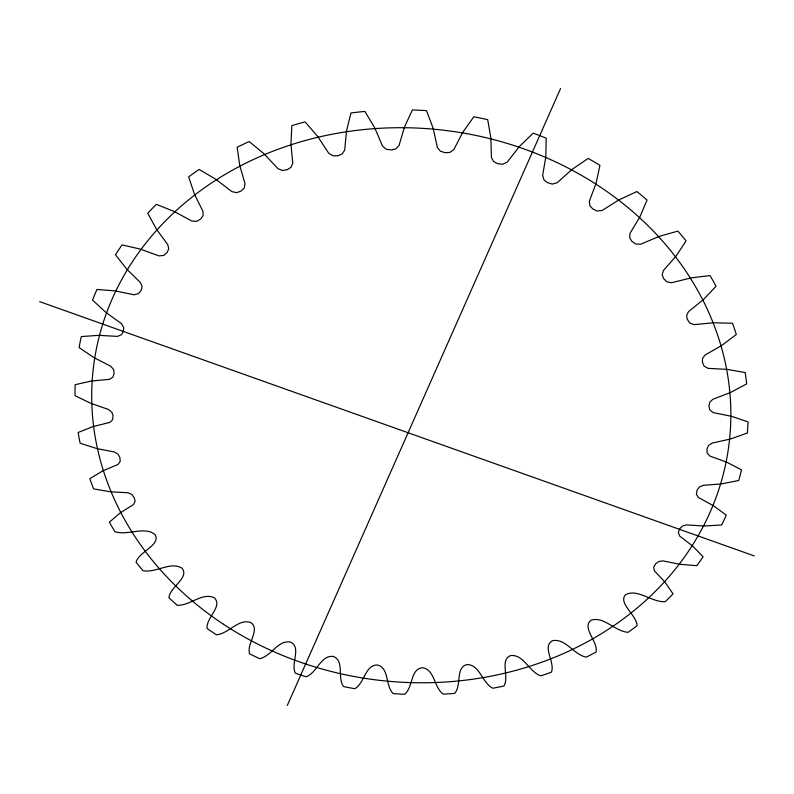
<?xml version="1.0" encoding="UTF-8"?>
<svg xmlns="http://www.w3.org/2000/svg" width="794" height="794" viewBox="0 0 794 794"><rect width="100%" height="100%" fill="white"/><g stroke="black" fill="none" stroke-linecap="round" stroke-linejoin="round"><path stroke-width="1.19" d="M123.278 331.555L123.725 327.575L121.472 323.644L105.93 312.449L92.521 300.082A337.142 291.815 6.6 0 1 96.947 289.473L115.051 290.902L134.077 294.773L138.484 293.641L141.213 290.207L142.047 286.505L140.449 282.575L126.822 269.186L115.497 254.795A337.142 291.815 6.6 0 1 122.068 244.889L140.32 249.118L158.979 255.896L163.693 255.45L167.137 252.442L168.705 248.889L167.832 244.741L156.527 229.307L147.744 213.209A337.142 291.815 6.6 0 1 156.368 204.376L174.154 211.432L191.84 221.079L196.714 221.367L200.783 218.916L203.066 215.631L202.976 211.373L194.47 194.262L188.644 176.873A337.142 291.815 6.6 0 1 199.125 169.45L215.819 179.265L231.888 191.632L236.761 192.674L241.217 190.967L244.224 188.128L245.038 183.742L239.719 165.43L237.168 147.247A337.142 291.815 6.6 0 1 249.197 141.55L264.184 153.937L277.88 168.626L282.565 170.512L287.229 169.658M123.229 331.684L121.313 334.81L117.393 336.388L98.754 335.346L81.316 336.567A337.142 291.815 6.6 0 0 79.072 347.544L94.069 357.667L110.763 366.262L113.562 369.448L114.138 373.111L112.966 377.061L109.503 379.334L91.469 381.011L75.162 384.693A337.142 291.815 6.6 0 0 75.053 395.71L91.131 403.451L108.56 409.476L111.815 412.195L113.046 415.689L112.659 419.708L109.78 422.418L92.967 426.596L78.179 432.472A337.142 291.815 6.6 0 0 80.105 443.221L96.769 448.541L114.445 451.994L118.048 454.198L119.854 457.443L120.231 461.433L117.998 464.47L102.773 470.882L89.821 478.663A337.142 291.815 6.6 0 0 93.623 488.896L110.435 491.804L127.903 492.756L131.735 494.424L134.057 497.352L135.149 501.193L133.491 504.567L120.271 512.825L109.383 522.194A337.142 291.815 6.6 0 0 114.892 531.682C127.566 535.99 145.302 525.658 155.237 534.838C160.815 545.23 138.712 551.88 136.052 562.152A337.142 291.815 6.6 0 0 143.069 570.717C156.011 573.179 170.918 560.901 182.124 568.315C189.647 577.834 169.648 587.183 168.933 597.793A337.142 291.815 6.6 0 0 177.231 605.276C190.133 605.901 202.212 592.006 214.261 597.753C223.203 606.298 205.845 617.782 207.075 628.491A337.142 291.815 6.6 0 0 216.454 634.773C228.93 633.721 238.488 618.139 250.835 622.565C260.789 629.602 246.398 643.487 249.544 653.76A337.142 291.815 6.6 0 0 259.767 658.732C271.578 656.043 278.267 639.289 290.743 642.197C301.66 647.666 290.406 663.576 295.358 673.203A337.142 291.815 6.6 0 0 306.206 676.806C317.223 672.597 320.826 654.633 333.48 656.479C344.695 661.154 337.013 677.58 343.554 686.542A337.142 291.815 6.6 0 0 354.819 688.716C364.783 683.048 365.012 664.697 377.597 665.005C389.467 668.191 385.09 685.609 393.169 693.569A337.142 291.815 6.6 0 0 404.632 694.274C413.346 687.247 410.071 669.034 422.458 667.714C434.844 669.451 433.772 687.336 443.241 694.154A337.142 291.815 6.6 0 0 454.654 693.38C461.929 685.321 455.19 667.109 467.16 664.558C479.913 664.826 482.077 682.711 492.766 688.249A337.142 291.815 6.6 0 0 503.922 685.986C509.619 676.865 499.327 659.814 510.76 655.536C523.762 654.296 529.012 671.754 540.764 675.883A337.142 291.815 6.6 0 0 551.433 672.151C555.373 662.136 541.746 646.832 552.336 640.728C565.427 637.919 573.586 654.584 586.21 657.164A337.142 291.815 6.6 0 0 596.145 652.003C598.21 641.592 581.317 627.518 591.064 620.263C603.708 615.876 614.983 631.458 628.064 632.312A337.142 291.815 6.6 0 0 637.026 625.791C637.125 615.251 617.534 603.182 625.622 594.656C637.503 588.255 651.993 602.656 665.283 601.663A337.142 291.815 6.6 0 0 673.034 593.882L664.975 582.131L654.325 570.757L653.67 567.194L655.715 563.76L658.712 561.517L662.831 560.862L679.882 564.296L696.804 565.685A337.142 291.815 6.6 0 0 703.117 556.773L692.666 546.034L679.674 536.049L678.314 532.556L679.704 528.814L682.284 526.134L686.314 524.903L704.218 525.985L721.617 525.023A337.142 291.815 6.6 0 0 726.252 515.137L713.548 505.778L698.452 497.54L696.388 494.215L697.053 490.245L699.137 487.179L702.968 485.362L721.289 483.923L738.748 480.469A337.142 291.815 6.6 0 0 741.497 469.83L726.768 462.197L709.856 456.054L707.117 452.997L707.007 448.898L708.516 445.513L712.029 443.141L730.301 439.032L747.333 433.038A337.142 291.815 6.6 0 0 748.017 421.892L731.562 416.334L713.23 412.612L709.846 409.932L708.933 405.813L709.786 402.181L712.883 399.273L730.579 392.464L746.668 383.909A337.142 291.815 6.6 0 0 745.169 372.565L727.383 369.399L708.079 368.356L704.139 366.163L702.402 362.153L702.551 358.372L705.112 354.987L721.677 345.499L736.296 334.473A337.142 291.815 6.6 0 0 732.525 323.267L713.895 322.761L694.174 324.607L689.768 322.989L687.227 319.218L686.641 315.397L688.547 311.615L703.415 299.566L716.029 286.257A337.142 291.815 6.6 0 0 710.015 275.568L691.088 277.89L671.565 282.743L666.801 281.791L663.516 278.406L662.166 274.655L663.357 270.565L675.972 256.214L686.076 240.91A337.142 291.815 6.6 0 0 677.907 231.104L659.298 236.364L640.629 244.234L635.657 244.006L631.806 241.237L629.652 237.734L630.009 233.297L639.865 216.97L647.031 200.078A337.142 291.815 6.6 0 0 636.907 191.543L619.27 199.701L602.11 210.47L597.098 211.025L592.711 208.852L589.873 205.686L589.366 201.2L596.036 183.364L599.917 165.36A337.142 291.815 6.6 0 0 588.146 158.433L572.127 169.35L557.11 182.779L552.227 184.109L547.443 182.62L544.009 179.92L542.639 175.534L545.825 156.716L546.203 138.186A337.142 291.815 6.6 0 0 533.161 133.154L519.375 146.543L507.207 162.145L502.671 164.308L497.649 163.663L493.679 161.589L491.397 157.49L490.9 138.146L487.705 119.686A337.142 291.815 6.6 0 0 473.859 116.768L462.823 132.231L453.821 149.6L449.771 152.468L444.878 152.637L440.402 151.178L437.375 147.476L433.187 128.41L426.527 110.654A337.142 291.815 6.6 0 0 412.374 109.959L404.493 126.99L398.995 145.57L395.72 148.954L391.343 149.957L386.311 149.302L382.49 146.056L374.768 127.884L364.893 111.428A337.142 291.815 6.6 0 0 350.968 112.976L346.512 131L344.665 150.175L342.125 154.016L338.046 155.684M287.299 705.439L560.554 88.561M287.398 169.598L291.021 167.326L292.768 163.157L290.951 144.022L291.874 125.621A337.142 291.815 6.6 0 1 305.085 121.909L317.769 136.548L328.696 153.222L333.033 155.832L337.877 155.723M39.7 301.66L754.3 555.939M223.432 624.233A320.111 276.927 6.6 0 0 729.11 443.399A320.111 276.927 6.6 0 0 281.294 148.091A320.111 276.927 6.6 0 0 223.432 624.233"/></g></svg>
